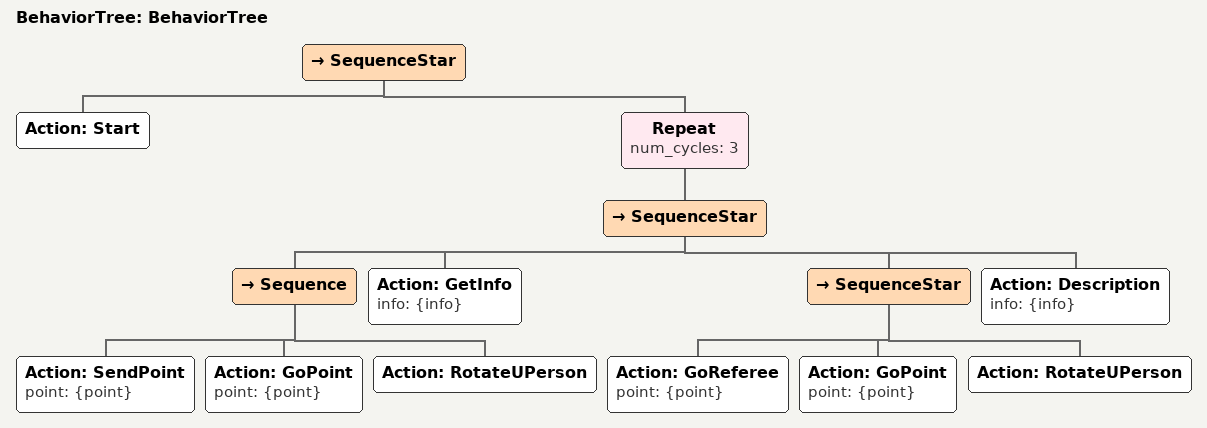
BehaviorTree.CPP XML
<?xml version="1.0"?>
<root main_tree_to_execute="BehaviorTree">
    <BehaviorTree ID="BehaviorTree">
        <SequenceStar>
            <Action ID="Start"/>
            <Repeat num_cycles="3">
                <SequenceStar>
                    <Sequence>
                        <Action ID="SendPoint" point="{point}"/>
                        <Action ID="GoPoint" point="{point}"/>
                        <Action ID="RotateUPerson"/>
                    </Sequence>
                    <Action ID="GetInfo" info="{info}"/>
                    <SequenceStar>
                        <Action ID="GoReferee" point="{point}"/>
                        <Action ID="GoPoint" point="{point}"/>
                        <Action ID="RotateUPerson"/>
                    </SequenceStar>
                    <Action ID="Description" info="{info}"/>
                </SequenceStar>
            </Repeat>
        </SequenceStar>
    </BehaviorTree>
</root>
